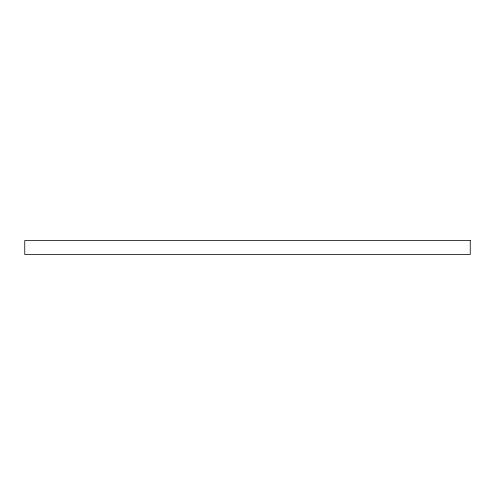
<?xml version="1.0" encoding="UTF-8"?>
<svg xmlns="http://www.w3.org/2000/svg" width="495" height="495" viewBox="0 0 495 495"><rect width="100%" height="100%" fill="white"/><g stroke="black" fill="none" stroke-linecap="round" stroke-linejoin="round"><path stroke-width="0.74" d="M470.25 240.539L24.75 240.539L24.75 254.461L470.25 254.461L470.25 240.539"/></g></svg>
